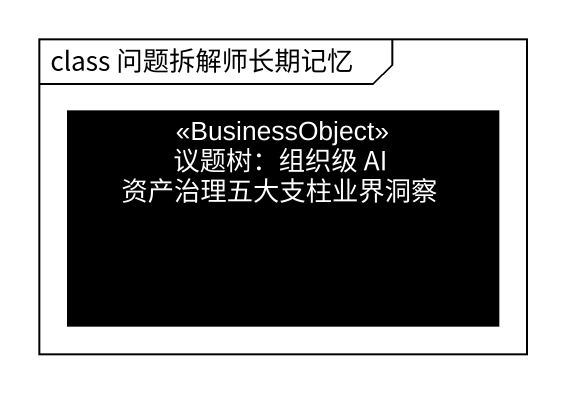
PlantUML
@startuml
mainframe class 问题拆解师长期记忆
hide circle
hide empty members
class "议题树：组织级 AI 资产治理五大支柱业界洞察" as 议题树_组织级_AI_资产治理五大支柱业界洞察 <<BusinessObject>> #000000
@enduml
